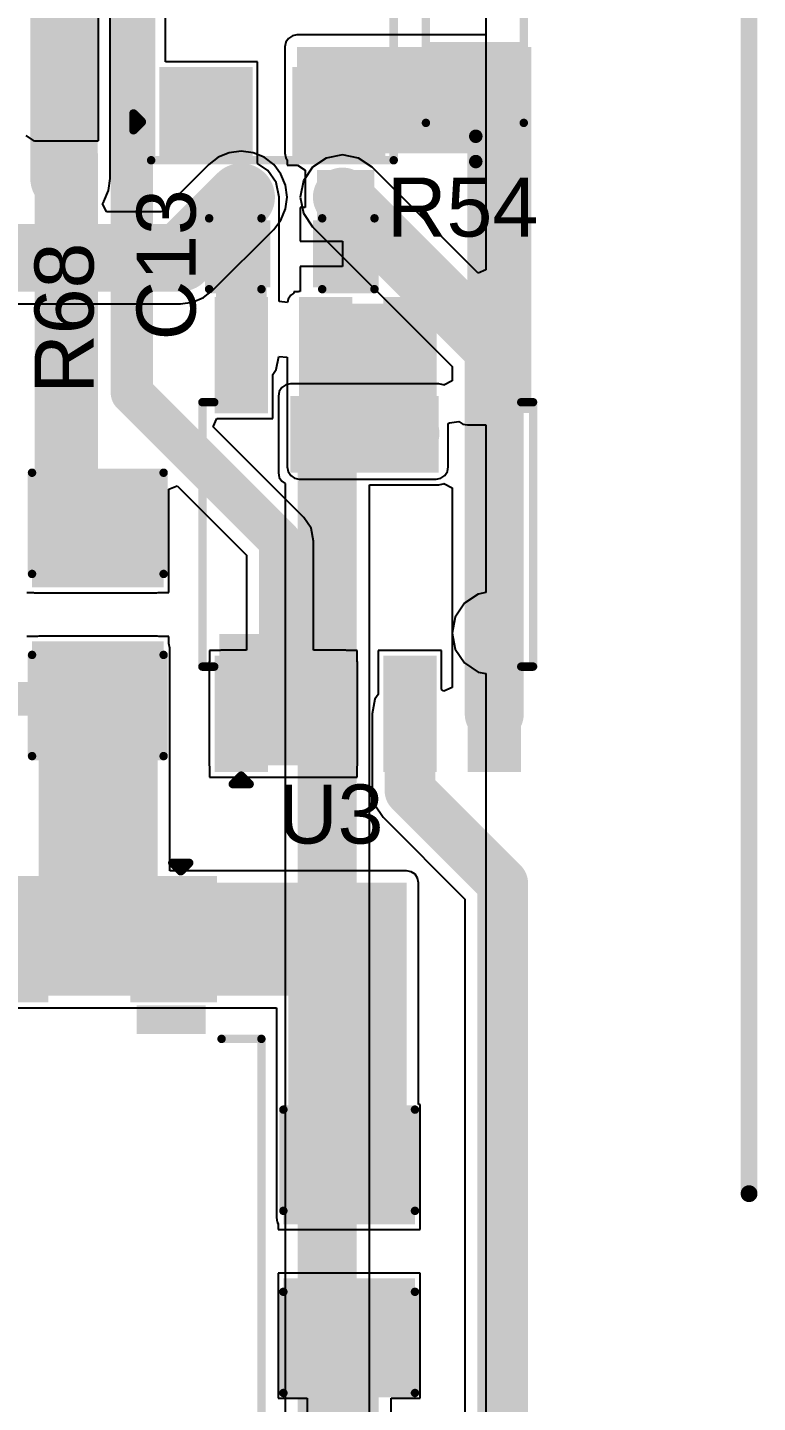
# Model space of a CAD drawing. Header units: millimetres. Extents: x -0.28 to 2.08, y -0.28 to 2.74.
# Drawn here: x 1.599 to 2.032, y 1.421 to 2.236 of the extents above; entities that cross this region are included whole.
import ezdxf

# ---------------------------------------------------------------- set-up
doc = ezdxf.new("R2010")
doc.units = ezdxf.units.MM
doc.header["$MEASUREMENT"] = 0
for name, color, linetype in [('BottomLayer', 5, 'Continuous'), ('Mechanical1', 6, 'Continuous'), ('TopLayer', 1, 'Continuous'), ('TopOverlay', 2, 'Continuous'), ('TopPaste', 8, 'Continuous'), ('TopSolder', 216, 'Continuous'), ('ViaHoleLayer', 16, 'Continuous')]:
    doc.layers.add(name, color=color, linetype=linetype)
doc.styles.add('Arial', font='', dxfattribs={"height": 0.2})
doc.styles.get('Arial').set_extended_font_data('Arial')

# ---------------------------------------------------------------- blocks, each defined once
blk = doc.blocks.new('SOIC_8_5')
at = {"layer": 'TopLayer'}
for points in [[(-0.07579, 0.08681), (-0.07579, 0.06319), (-0.13681, 0.06319), (-0.13681, 0.08681)], [(0.13681, 0.08681), (0.13681, 0.06319), (0.07579, 0.06319), (0.07579, 0.08681)], [(-0.07579, 0.03681), (-0.07579, 0.01319), (-0.13681, 0.01319), (-0.13681, 0.03681)], [(0.13681, 0.03681), (0.13681, 0.01319), (0.07579, 0.01319), (0.07579, 0.03681)], [(-0.07579, -0.01319), (-0.07579, -0.03681), (-0.13681, -0.03681), (-0.13681, -0.01319)], [(0.13681, -0.01319), (0.13681, -0.03681), (0.07579, -0.03681), (0.07579, -0.01319)], [(-0.07579, -0.06319), (-0.07579, -0.08681), (-0.13681, -0.08681), (-0.13681, -0.06319)], [(0.13681, -0.06319), (0.13681, -0.08681), (0.07579, -0.08681), (0.07579, -0.06319)]]:
    blk.add_hatch(color=1, dxfattribs=at).paths.add_polyline_path(points)
at = {"layer": 'TopOverlay'}
blk.add_hatch(color=2, dxfattribs=at).paths.add_polyline_path([(-0.072, 0.062), (-0.059, 0.062), (-0.059, 0.088), (-0.072, 0.088)])
at = {"layer": 'TopPaste'}
for points in [[(-0.07579, 0.08681), (-0.07579, 0.06319), (-0.13681, 0.06319), (-0.13681, 0.08681)], [(0.13681, 0.08681), (0.13681, 0.06319), (0.07579, 0.06319), (0.07579, 0.08681)], [(-0.07579, 0.03681), (-0.07579, 0.01319), (-0.13681, 0.01319), (-0.13681, 0.03681)], [(0.13681, 0.03681), (0.13681, 0.01319), (0.07579, 0.01319), (0.07579, 0.03681)], [(-0.07579, -0.01319), (-0.07579, -0.03681), (-0.13681, -0.03681), (-0.13681, -0.01319)], [(0.13681, -0.01319), (0.13681, -0.03681), (0.07579, -0.03681), (0.07579, -0.01319)], [(-0.07579, -0.06319), (-0.07579, -0.08681), (-0.13681, -0.08681), (-0.13681, -0.06319)], [(0.13681, -0.06319), (0.13681, -0.08681), (0.07579, -0.08681), (0.07579, -0.06319)]]:
    blk.add_hatch(color=8, dxfattribs=at).paths.add_polyline_path(points)
at = {"layer": 'TopSolder'}
for points in [[(-0.07179, 0.09081), (-0.07179, 0.05919), (-0.14081, 0.05919), (-0.14081, 0.09081)], [(0.14081, 0.09081), (0.14081, 0.05919), (0.07179, 0.05919), (0.07179, 0.09081)], [(-0.07179, 0.04081), (-0.07179, 0.00919), (-0.14081, 0.00919), (-0.14081, 0.04081)], [(0.14081, 0.04081), (0.14081, 0.00919), (0.07179, 0.00919), (0.07179, 0.04081)], [(-0.07179, -0.00919), (-0.07179, -0.04081), (-0.14081, -0.04081), (-0.14081, -0.00919)], [(0.14081, -0.00919), (0.14081, -0.04081), (0.07179, -0.04081), (0.07179, -0.00919)], [(-0.07179, -0.05919), (-0.07179, -0.09081), (-0.14081, -0.09081), (-0.14081, -0.05919)], [(0.14081, -0.05919), (0.14081, -0.09081), (0.07179, -0.09081), (0.07179, -0.05919)]]:
    blk.add_hatch(color=216, dxfattribs=at).paths.add_polyline_path(points)
at = {"layer": 'TopOverlay', "const_width": 0.005}
for points in [[(-0.07837, 0.098), (-0.07837, 0.091)], [(-0.07837, 0.098), (0.07837, 0.098)], [(0.07837, 0.098), (0.07837, 0.091)], [(-0.148, 0.08), (-0.143, 0.075)], [(-0.148, 0.08), (-0.148, 0.07)], [(-0.143, 0.075), (-0.148, 0.07)], [(-0.07837, -0.091), (-0.07837, -0.098)], [(0.07837, -0.091), (0.07837, -0.098)], [(-0.07837, -0.098), (0.07837, -0.098)]]:
    blk.add_lwpolyline(points, dxfattribs=at)
at = {"layer": 'TopOverlay', "const_width": 0.0025}
for points in [[(-0.07962, 0.098, 1), (-0.07712, 0.098, 1)], [(-0.07962, 0.098, 1), (-0.07712, 0.098, 1)], [(0.07712, 0.098, 1), (0.07962, 0.098, 1)], [(0.07712, 0.098, 1), (0.07962, 0.098, 1)], [(-0.07962, 0.091, 1), (-0.07712, 0.091, 1)], [(0.07712, 0.091, 1), (0.07962, 0.091, 1)], [(-0.14925, 0.08, 1), (-0.14675, 0.08, 1)], [(-0.14925, 0.08, 1), (-0.14675, 0.08, 1)], [(-0.14425, 0.075, 1), (-0.14175, 0.075, 1)], [(-0.14425, 0.075, 1), (-0.14175, 0.075, 1)], [(-0.14925, 0.07, 1), (-0.14675, 0.07, 1)], [(-0.14925, 0.07, 1), (-0.14675, 0.07, 1)], [(-0.07962, -0.091, 1), (-0.07712, -0.091, 1)], [(0.07712, -0.091, 1), (0.07962, -0.091, 1)], [(-0.07962, -0.098, 1), (-0.07712, -0.098, 1)], [(-0.07962, -0.098, 1), (-0.07712, -0.098, 1)], [(0.07712, -0.098, 1), (0.07962, -0.098, 1)], [(0.07712, -0.098, 1), (0.07962, -0.098, 1)]]:
    blk.add_lwpolyline(points, format="xyb", close=True, dxfattribs=at)
blk = doc.blocks.new('DSIC05LS_P__16')
at = {"layer": 'TopLayer'}
for points in [[(-0.14961, 0.22165), (-0.14961, 0.17835), (-0.21654, 0.17835), (-0.21654, 0.22165)], [(0.21654, 0.22165), (0.21654, 0.17835), (0.14961, 0.17835), (0.14961, 0.22165)], [(-0.14961, 0.12165), (-0.14961, 0.07835), (-0.21654, 0.07835), (-0.21654, 0.12165)], [(0.21654, 0.12165), (0.21654, 0.07835), (0.14961, 0.07835), (0.14961, 0.12165)], [(-0.14961, 0.02165), (-0.14961, -0.02165), (-0.21654, -0.02165), (-0.21654, 0.02165)], [(0.21654, 0.02165), (0.21654, -0.02165), (0.14961, -0.02165), (0.14961, 0.02165)], [(-0.14961, -0.07835), (-0.14961, -0.12165), (-0.21654, -0.12165), (-0.21654, -0.07835)], [(0.21654, -0.07835), (0.21654, -0.12165), (0.14961, -0.12165), (0.14961, -0.07835)], [(-0.14961, -0.17835), (-0.14961, -0.22165), (-0.21654, -0.22165), (-0.21654, -0.17835)], [(0.21654, -0.17835), (0.21654, -0.22165), (0.14961, -0.22165), (0.14961, -0.17835)]]:
    blk.add_hatch(color=1, dxfattribs=at).paths.add_polyline_path(points)
at = {"layer": 'TopOverlay'}
blk.add_hatch(color=2, dxfattribs=at).paths.add_polyline_path([(-0.144, 0.178), (-0.127, 0.178), (-0.127, 0.219), (-0.144, 0.219)])
at = {"layer": 'TopPaste'}
for points in [[(-0.14961, 0.22165), (-0.14961, 0.17835), (-0.21654, 0.17835), (-0.21654, 0.22165)], [(0.21654, 0.22165), (0.21654, 0.17835), (0.14961, 0.17835), (0.14961, 0.22165)], [(-0.14961, 0.12165), (-0.14961, 0.07835), (-0.21654, 0.07835), (-0.21654, 0.12165)], [(0.21654, 0.12165), (0.21654, 0.07835), (0.14961, 0.07835), (0.14961, 0.12165)], [(-0.14961, 0.02165), (-0.14961, -0.02165), (-0.21654, -0.02165), (-0.21654, 0.02165)], [(0.21654, 0.02165), (0.21654, -0.02165), (0.14961, -0.02165), (0.14961, 0.02165)], [(-0.14961, -0.07835), (-0.14961, -0.12165), (-0.21654, -0.12165), (-0.21654, -0.07835)], [(0.21654, -0.07835), (0.21654, -0.12165), (0.14961, -0.12165), (0.14961, -0.07835)], [(-0.14961, -0.17835), (-0.14961, -0.22165), (-0.21654, -0.22165), (-0.21654, -0.17835)], [(0.21654, -0.17835), (0.21654, -0.22165), (0.14961, -0.22165), (0.14961, -0.17835)]]:
    blk.add_hatch(color=8, dxfattribs=at).paths.add_polyline_path(points)
at = {"layer": 'TopSolder'}
for points in [[(-0.14561, 0.22565), (-0.14561, 0.17435), (-0.22054, 0.17435), (-0.22054, 0.22565)], [(0.22054, 0.22565), (0.22054, 0.17435), (0.14561, 0.17435), (0.14561, 0.22565)], [(-0.14561, 0.12565), (-0.14561, 0.07435), (-0.22054, 0.07435), (-0.22054, 0.12565)], [(0.22054, 0.12565), (0.22054, 0.07435), (0.14561, 0.07435), (0.14561, 0.12565)], [(-0.14561, 0.02565), (-0.14561, -0.02565), (-0.22054, -0.02565), (-0.22054, 0.02565)], [(0.22054, 0.02565), (0.22054, -0.02565), (0.14561, -0.02565), (0.14561, 0.02565)], [(-0.14561, -0.07435), (-0.14561, -0.12565), (-0.22054, -0.12565), (-0.22054, -0.07435)], [(0.22054, -0.07435), (0.22054, -0.12565), (0.14561, -0.12565), (0.14561, -0.07435)], [(-0.14561, -0.17435), (-0.14561, -0.22565), (-0.22054, -0.22565), (-0.22054, -0.17435)], [(0.22054, -0.17435), (0.22054, -0.22565), (0.14561, -0.22565), (0.14561, -0.17435)]]:
    blk.add_hatch(color=216, dxfattribs=at).paths.add_polyline_path(points)
at = {"layer": 'TopOverlay', "const_width": 0.005}
for points in [[(0.12008, 0.25197), (-0.12402, 0.25197)], [(-0.12402, 0.22835), (-0.12402, 0.25197)], [(0.12008, 0.22835), (0.12008, 0.25197)], [(-0.22838, 0.19916), (-0.22838, 0.20916)], [(-0.22338, 0.20416), (-0.22838, 0.20916)], [(-0.22838, 0.19916), (-0.22338, 0.20416)], [(-0.12402, -0.25197), (-0.12402, -0.22835)], [(0.12008, -0.25197), (0.12008, -0.22835)], [(0.12008, -0.25197), (-0.12402, -0.25197)]]:
    blk.add_lwpolyline(points, dxfattribs=at)
at = {"layer": 'TopOverlay', "const_width": 0.0025}
for points in [[(-0.12527, 0.25197, 1), (-0.12277, 0.25197, 1)], [(-0.12527, 0.25197, 1), (-0.12277, 0.25197, 1)], [(0.11883, 0.25197, 1), (0.12133, 0.25197, 1)], [(0.11883, 0.25197, 1), (0.12133, 0.25197, 1)], [(-0.12527, 0.22835, 1), (-0.12277, 0.22835, 1)], [(0.11883, 0.22835, 1), (0.12133, 0.22835, 1)], [(-0.22963, 0.20916, 1), (-0.22713, 0.20916, 1)], [(-0.22963, 0.20916, 1), (-0.22713, 0.20916, 1)], [(-0.22463, 0.20416, 1), (-0.22213, 0.20416, 1)], [(-0.22463, 0.20416, 1), (-0.22213, 0.20416, 1)], [(-0.22963, 0.19916, 1), (-0.22713, 0.19916, 1)], [(-0.22963, 0.19916, 1), (-0.22713, 0.19916, 1)], [(-0.12527, -0.22835, 1), (-0.12277, -0.22835, 1)], [(0.11883, -0.22835, 1), (0.12133, -0.22835, 1)], [(-0.12527, -0.25197, 1), (-0.12277, -0.25197, 1)], [(-0.12527, -0.25197, 1), (-0.12277, -0.25197, 1)], [(0.11883, -0.25197, 1), (0.12133, -0.25197, 1)], [(0.11883, -0.25197, 1), (0.12133, -0.25197, 1)]]:
    blk.add_lwpolyline(points, format="xyb", close=True, dxfattribs=at)
blk = doc.blocks.new('TC33X_2_104E__24')
at = {"layer": 'TopLayer'}
for points in [[(0.00787, 0.12992), (0.07087, 0.12992), (0.07087, 0.07087), (0.00787, 0.07087)], [(-0.02362, 0.02362), (0.02362, 0.02362), (0.02362, -0.02362), (-0.02362, -0.02362)], [(0.05512, 0.02362), (0.10236, 0.02362), (0.10236, -0.02362), (0.05512, -0.02362)]]:
    blk.add_hatch(color=1, dxfattribs=at).paths.add_polyline_path(points)
at = {"layer": 'TopPaste'}
for points in [[(0.00787, 0.12992), (0.07087, 0.12992), (0.07087, 0.07087), (0.00787, 0.07087)], [(-0.02362, 0.02362), (0.02362, 0.02362), (0.02362, -0.02362), (-0.02362, -0.02362)], [(0.05512, 0.02362), (0.10236, 0.02362), (0.10236, -0.02362), (0.05512, -0.02362)]]:
    blk.add_hatch(color=8, dxfattribs=at).paths.add_polyline_path(points)
at = {"layer": 'TopSolder'}
for points in [[(0.00387, 0.13392), (0.07487, 0.13392), (0.07487, 0.06687), (0.00387, 0.06687)], [(-0.02762, 0.02762), (0.02762, 0.02762), (0.02762, -0.02762), (-0.02762, -0.02762)], [(0.05112, 0.02762), (0.10636, 0.02762), (0.10636, -0.02762), (0.05112, -0.02762)]]:
    blk.add_hatch(color=216, dxfattribs=at).paths.add_polyline_path(points)
at = {"layer": 'TopOverlay', "const_width": 0.005}
for points in [[(-0.03252, 0.11231), (-0.02063, 0.1242)], [(-0.02063, 0.1242), (-0.00063, 0.1242)], [(0.07937, 0.1242), (0.09937, 0.1242)], [(0.09937, 0.1242), (0.11126, 0.11231)], [(-0.03252, -0.02776), (-0.03252, 0.11231)], [(0.11126, -0.02776), (0.11126, 0.11231)], [(-0.043, 0), (-0.038, -0.005)], [(-0.043, -0.01), (-0.043, 0)], [(-0.043, -0.01), (-0.038, -0.005)], [(-0.03252, -0.02776), (0.11126, -0.02776)]]:
    blk.add_lwpolyline(points, dxfattribs=at)
at = {"layer": 'TopOverlay', "const_width": 0.0025}
for points in [[(-0.02188, 0.1242, 1), (-0.01938, 0.1242, 1)], [(-0.02188, 0.1242, 1), (-0.01938, 0.1242, 1)], [(-0.00188, 0.1242, 1), (0.00062, 0.1242, 1)], [(0.07812, 0.1242, 1), (0.08062, 0.1242, 1)], [(0.09812, 0.1242, 1), (0.10062, 0.1242, 1)], [(0.09812, 0.1242, 1), (0.10062, 0.1242, 1)], [(-0.03377, 0.11231, 1), (-0.03127, 0.11231, 1)], [(-0.03377, 0.11231, 1), (-0.03127, 0.11231, 1)], [(0.11001, 0.11231, 1), (0.11251, 0.11231, 1)], [(0.11001, 0.11231, 1), (0.11251, 0.11231, 1)], [(-0.04425, 0, 1), (-0.04175, 0, 1)], [(-0.04425, 0, 1), (-0.04175, 0, 1)], [(-0.04425, -0.01, 1), (-0.04175, -0.01, 1)], [(-0.04425, -0.01, 1), (-0.04175, -0.01, 1)], [(-0.03925, -0.005, 1), (-0.03675, -0.005, 1)], [(-0.03925, -0.005, 1), (-0.03675, -0.005, 1)], [(-0.03377, -0.02776, 1), (-0.03127, -0.02776, 1)], [(-0.03377, -0.02776, 1), (-0.03127, -0.02776, 1)], [(0.11001, -0.02776, 1), (0.11251, -0.02776, 1)], [(0.11001, -0.02776, 1), (0.11251, -0.02776, 1)]]:
    blk.add_lwpolyline(points, format="xyb", close=True, dxfattribs=at)
blk = doc.blocks.new('RES_0805_37')
at = {"layer": 'TopLayer'}
for points in [[(-0.06, 0.025), (-0.02, 0.025), (-0.02, -0.025), (-0.06, -0.025)], [(0.02, 0.025), (0.06, 0.025), (0.06, -0.025), (0.02, -0.025)]]:
    blk.add_hatch(color=1, dxfattribs=at).paths.add_polyline_path(points)
at = {"layer": 'TopPaste'}
for points in [[(-0.06, 0.025), (-0.02, 0.025), (-0.02, -0.025), (-0.06, -0.025)], [(0.02, 0.025), (0.06, 0.025), (0.06, -0.025), (0.02, -0.025)]]:
    blk.add_hatch(color=8, dxfattribs=at).paths.add_polyline_path(points)
at = {"layer": 'TopSolder'}
for points in [[(-0.064, 0.029), (-0.016, 0.029), (-0.016, -0.029), (-0.064, -0.029)], [(0.016, 0.029), (0.064, 0.029), (0.064, -0.029), (0.016, -0.029)]]:
    blk.add_hatch(color=216, dxfattribs=at).paths.add_polyline_path(points)
at = {"layer": 'TopOverlay', "const_width": 0.005}
for points in [[(-0.064, 0.029), (-0.064, -0.029)], [(-0.064, 0.029), (0.064, 0.029)], [(0.064, 0.029), (0.064, -0.029)], [(-0.064, -0.029), (0.064, -0.029)]]:
    blk.add_lwpolyline(points, dxfattribs=at)
at = {"layer": 'TopOverlay', "const_width": 0.0025}
for points in [[(-0.06525, 0.029, 1), (-0.06275, 0.029, 1)], [(-0.06525, 0.029, 1), (-0.06275, 0.029, 1)], [(0.06275, 0.029, 1), (0.06525, 0.029, 1)], [(0.06275, 0.029, 1), (0.06525, 0.029, 1)], [(-0.06525, -0.029, 1), (-0.06275, -0.029, 1)], [(-0.06525, -0.029, 1), (-0.06275, -0.029, 1)], [(0.06275, -0.029, 1), (0.06525, -0.029, 1)], [(0.06275, -0.029, 1), (0.06525, -0.029, 1)]]:
    blk.add_lwpolyline(points, format="xyb", close=True, dxfattribs=at)
blk = doc.blocks.new('C___1206_93')
at = {"layer": 'TopLayer'}
for points in [[(-0.08, 0.035), (-0.02, 0.035), (-0.02, -0.035), (-0.08, -0.035)], [(0.02, 0.035), (0.08, 0.035), (0.08, -0.035), (0.02, -0.035)]]:
    blk.add_hatch(color=1, dxfattribs=at).paths.add_polyline_path(points)
at = {"layer": 'TopPaste'}
for points in [[(-0.08, 0.035), (-0.02, 0.035), (-0.02, -0.035), (-0.08, -0.035)], [(0.02, 0.035), (0.08, 0.035), (0.08, -0.035), (0.02, -0.035)]]:
    blk.add_hatch(color=8, dxfattribs=at).paths.add_polyline_path(points)
at = {"layer": 'TopSolder'}
for points in [[(-0.084, 0.039), (-0.016, 0.039), (-0.016, -0.039), (-0.084, -0.039)], [(0.016, 0.039), (0.084, 0.039), (0.084, -0.039), (0.016, -0.039)]]:
    blk.add_hatch(color=216, dxfattribs=at).paths.add_polyline_path(points)
at = {"layer": 'TopOverlay', "const_width": 0.005}
for points in [[(-0.084, -0.039), (-0.084, 0.039)], [(-0.024, 0.039), (-0.084, 0.039)], [(0.084, 0.039), (0.024, 0.039)], [(0.084, -0.039), (0.084, 0.039)], [(-0.024, -0.039), (-0.084, -0.039)], [(0.084, -0.039), (0.024, -0.039)]]:
    blk.add_lwpolyline(points, dxfattribs=at)
at = {"layer": 'TopOverlay', "const_width": 0.0025}
for points in [[(-0.08525, 0.039, 1), (-0.08275, 0.039, 1)], [(-0.08525, 0.039, 1), (-0.08275, 0.039, 1)], [(-0.02525, 0.039, 1), (-0.02275, 0.039, 1)], [(0.02275, 0.039, 1), (0.02525, 0.039, 1)], [(0.08275, 0.039, 1), (0.08525, 0.039, 1)], [(0.08275, 0.039, 1), (0.08525, 0.039, 1)], [(-0.08525, -0.039, 1), (-0.08275, -0.039, 1)], [(-0.08525, -0.039, 1), (-0.08275, -0.039, 1)], [(-0.02525, -0.039, 1), (-0.02275, -0.039, 1)], [(0.02275, -0.039, 1), (0.02525, -0.039, 1)], [(0.08275, -0.039, 1), (0.08525, -0.039, 1)], [(0.08275, -0.039, 1), (0.08525, -0.039, 1)]]:
    blk.add_lwpolyline(points, format="xyb", close=True, dxfattribs=at)
blk = doc.blocks.new('C___1206_98')
at = {"layer": 'TopLayer'}
for points in [[(-0.08, 0.035), (-0.02, 0.035), (-0.02, -0.035), (-0.08, -0.035)], [(0.02, 0.035), (0.08, 0.035), (0.08, -0.035), (0.02, -0.035)]]:
    blk.add_hatch(color=1, dxfattribs=at).paths.add_polyline_path(points)
at = {"layer": 'TopPaste'}
for points in [[(-0.08, 0.035), (-0.02, 0.035), (-0.02, -0.035), (-0.08, -0.035)], [(0.02, 0.035), (0.08, 0.035), (0.08, -0.035), (0.02, -0.035)]]:
    blk.add_hatch(color=8, dxfattribs=at).paths.add_polyline_path(points)
at = {"layer": 'TopSolder'}
for points in [[(-0.084, 0.039), (-0.016, 0.039), (-0.016, -0.039), (-0.084, -0.039)], [(0.016, 0.039), (0.084, 0.039), (0.084, -0.039), (0.016, -0.039)]]:
    blk.add_hatch(color=216, dxfattribs=at).paths.add_polyline_path(points)
at = {"layer": 'TopOverlay', "const_width": 0.005}
for points in [[(-0.084, -0.039), (-0.084, 0.039)], [(-0.024, 0.039), (-0.084, 0.039)], [(0.084, 0.039), (0.024, 0.039)], [(0.084, -0.039), (0.084, 0.039)], [(-0.024, -0.039), (-0.084, -0.039)], [(0.084, -0.039), (0.024, -0.039)]]:
    blk.add_lwpolyline(points, dxfattribs=at)
at = {"layer": 'TopOverlay', "const_width": 0.0025}
for points in [[(-0.08525, 0.039, 1), (-0.08275, 0.039, 1)], [(-0.08525, 0.039, 1), (-0.08275, 0.039, 1)], [(-0.02525, 0.039, 1), (-0.02275, 0.039, 1)], [(0.02275, 0.039, 1), (0.02525, 0.039, 1)], [(0.08275, 0.039, 1), (0.08525, 0.039, 1)], [(0.08275, 0.039, 1), (0.08525, 0.039, 1)], [(-0.08525, -0.039, 1), (-0.08275, -0.039, 1)], [(-0.08525, -0.039, 1), (-0.08275, -0.039, 1)], [(-0.02525, -0.039, 1), (-0.02275, -0.039, 1)], [(0.02275, -0.039, 1), (0.02525, -0.039, 1)], [(0.08275, -0.039, 1), (0.08525, -0.039, 1)], [(0.08275, -0.039, 1), (0.08525, -0.039, 1)]]:
    blk.add_lwpolyline(points, format="xyb", close=True, dxfattribs=at)
blk = doc.blocks.new('CAP_0603_99')
at = {"layer": 'TopLayer'}
for points in [[(-0.015, 0.0175), (-0.015, -0.0175), (-0.045, -0.0175), (-0.045, 0.0175)], [(0.045, 0.0175), (0.045, -0.0175), (0.015, -0.0175), (0.015, 0.0175)]]:
    blk.add_hatch(color=1, dxfattribs=at).paths.add_polyline_path(points)
at = {"layer": 'TopPaste'}
for points in [[(-0.015, 0.0175), (-0.015, -0.0175), (-0.045, -0.0175), (-0.045, 0.0175)], [(0.045, 0.0175), (0.045, -0.0175), (0.015, -0.0175), (0.015, 0.0175)]]:
    blk.add_hatch(color=8, dxfattribs=at).paths.add_polyline_path(points)
at = {"layer": 'TopSolder'}
for points in [[(-0.01264, 0.01986), (-0.01264, -0.01986), (-0.04736, -0.01986), (-0.04736, 0.01986)], [(0.04736, 0.01986), (0.04736, -0.01986), (0.01264, -0.01986), (0.01264, 0.01986)]]:
    blk.add_hatch(color=216, dxfattribs=at).paths.add_polyline_path(points)
at = {"layer": 'TopOverlay', "const_width": 0.005}
for points in [[(-0.049, -0.021), (-0.049, 0.021)], [(-0.049, 0.021), (-0.018, 0.021)], [(0.018, 0.021), (0.049, 0.021)], [(0.049, -0.021), (0.049, 0.021)], [(-0.049, -0.021), (-0.018, -0.021)], [(0.018, -0.021), (0.049, -0.021)]]:
    blk.add_lwpolyline(points, dxfattribs=at)
at = {"layer": 'TopOverlay', "const_width": 0.0025}
for points in [[(-0.05025, 0.021, 1), (-0.04775, 0.021, 1)], [(-0.05025, 0.021, 1), (-0.04775, 0.021, 1)], [(-0.01925, 0.021, 1), (-0.01675, 0.021, 1)], [(0.01675, 0.021, 1), (0.01925, 0.021, 1)], [(0.04775, 0.021, 1), (0.05025, 0.021, 1)], [(0.04775, 0.021, 1), (0.05025, 0.021, 1)], [(-0.05025, -0.021, 1), (-0.04775, -0.021, 1)], [(-0.05025, -0.021, 1), (-0.04775, -0.021, 1)], [(-0.01925, -0.021, 1), (-0.01675, -0.021, 1)], [(0.01675, -0.021, 1), (0.01925, -0.021, 1)], [(0.04775, -0.021, 1), (0.05025, -0.021, 1)], [(0.04775, -0.021, 1), (0.05025, -0.021, 1)]]:
    blk.add_lwpolyline(points, format="xyb", close=True, dxfattribs=at)

msp = doc.modelspace()

# ---------------------------------------------------------------- hatches: boundary and pattern name
at = {"layer": 'BottomLayer'}
h = msp.add_hatch(color=5, dxfattribs=at)
edge = h.paths.add_edge_path()
edge.add_arc((1.62094, 2.14595), 0.01181, 0, 360)
h = msp.add_hatch(color=5, dxfattribs=at)
edge = h.paths.add_edge_path()
edge.add_arc((1.72595, 2.13595), 0.01181, 0, 360)
h = msp.add_hatch(color=5, dxfattribs=at)
edge = h.paths.add_edge_path()
edge.add_arc((1.78595, 2.13595), 0.01181, 0, 360)
msp.add_hatch(color=5, dxfattribs=at).paths.add_polyline_path([(1.75513, 1.97253), (1.843, 1.97253), (1.843, 2.01801), (1.75513, 2.01801)])
h = msp.add_hatch(color=5, dxfattribs=at)
edge = h.paths.add_edge_path()
edge.add_arc((1.77695, 1.99495), 0.01181, 0, 360)
h = msp.add_hatch(color=5, dxfattribs=at)
edge = h.paths.add_edge_path()
edge.add_arc((1.82595, 1.99495), 0.01181, 0, 360)
h = msp.add_hatch(color=5, dxfattribs=at)
edge = h.paths.add_edge_path()
edge.add_arc((1.87595, 1.87744), 0.01181, 0, 360)
at = {"layer": 'TopLayer'}
for points in [[(1.759, 2.16193), (1.898, 2.16193), (1.898, 2.225), (1.759, 2.225)], [(1.86, 2.008), (1.898, 2.008), (1.898, 2.22095), (1.86, 2.22095)], [(1.60345, 1.90853), (1.64098, 1.90853), (1.64098, 2.16193), (1.60345, 2.16193)], [(1.77095, 2.08486), (1.80495, 2.08486), (1.80495, 2.152), (1.77095, 2.152)], [(1.76036, 1.97595), (1.84155, 1.97595), (1.84155, 2.07276), (1.76036, 2.07276)], [(1.60595, 1.90853), (1.67595, 1.90853), (1.67595, 1.96853), (1.60595, 1.96853)], [(1.60595, 1.66248), (1.67642, 1.66248), (1.67642, 1.86853), (1.60595, 1.86853)], [(1.71413, 1.79913), (1.78776, 1.79913), (1.78776, 1.86016), (1.71413, 1.86016)], [(0.09929, 1.66248), (1.82395, 1.66248), (1.82395, 1.72941), (0.09929, 1.72941)], [(1.75395, 1.53095), (1.82395, 1.53095), (1.82395, 1.72941), (1.75395, 1.72941)]]:
    msp.add_hatch(color=1, dxfattribs=at).paths.add_polyline_path(points)
h = msp.add_hatch(color=1, dxfattribs=at)
edge = h.paths.add_edge_path()
edge.add_arc((1.62094, 2.14595), 0.01181, 0, 360)
h = msp.add_hatch(color=1, dxfattribs=at)
edge = h.paths.add_edge_path()
edge.add_arc((1.72595, 2.13595), 0.01181, 0, 360)
h = msp.add_hatch(color=1, dxfattribs=at)
edge = h.paths.add_edge_path()
edge.add_arc((1.78595, 2.13595), 0.01181, 0, 360)
h = msp.add_hatch(color=1, dxfattribs=at)
edge = h.paths.add_edge_path()
edge.add_arc((1.77695, 1.99495), 0.01181, 0, 360)
h = msp.add_hatch(color=1, dxfattribs=at)
edge = h.paths.add_edge_path()
edge.add_arc((1.82595, 1.99495), 0.01181, 0, 360)
h = msp.add_hatch(color=1, dxfattribs=at)
edge = h.paths.add_edge_path()
edge.add_arc((1.87595, 1.87744), 0.01181, 0, 360)
at = {"layer": 'ViaHoleLayer'}
h = msp.add_hatch(color=16, dxfattribs=at)
edge = h.paths.add_edge_path()
edge.add_arc((1.62094, 2.14595), 0.00591, 0, 360)
h = msp.add_hatch(color=16, dxfattribs=at)
edge = h.paths.add_edge_path()
edge.add_arc((1.72595, 2.13595), 0.00591, 0, 360)
h = msp.add_hatch(color=16, dxfattribs=at)
edge = h.paths.add_edge_path()
edge.add_arc((1.78595, 2.13595), 0.00591, 0, 360)
h = msp.add_hatch(color=16, dxfattribs=at)
edge = h.paths.add_edge_path()
edge.add_arc((1.77695, 1.99495), 0.00591, 0, 360)
h = msp.add_hatch(color=16, dxfattribs=at)
edge = h.paths.add_edge_path()
edge.add_arc((1.82595, 1.99495), 0.00591, 0, 360)
h = msp.add_hatch(color=16, dxfattribs=at)
edge = h.paths.add_edge_path()
edge.add_arc((1.87595, 1.87744), 0.00591, 0, 360)

# ---------------------------------------------------------------- linework, layer by layer
at = {"layer": 'BottomLayer'}
for p, q in [((1.871, 2.29316), (1.871, 2.09275)), ((1.64818, 2.14695), (1.64818, 2.26805)), ((1.7189, 2.16225), (1.71233, 2.15953)), ((1.72595, 2.16318), (1.7189, 2.16225)), ((1.73299, 2.16225), (1.72595, 2.16318)), ((1.73956, 2.15953), (1.73299, 2.16225)), ((1.78595, 2.16093), (1.77639, 2.15902)), ((1.7955, 2.15902), (1.78595, 2.16093)), ((1.70669, 2.1552), (1.67866, 2.12718)), ((1.71233, 2.15953), (1.70669, 2.1552)), ((1.7452, 2.1552), (1.73956, 2.15953)), ((1.74953, 2.14956), (1.7452, 2.1552)), ((1.76828, 2.15361), (1.76287, 2.1455)), ((1.77639, 2.15902), (1.76828, 2.15361)), ((1.80361, 2.15361), (1.7955, 2.15902)), ((1.86638, 2.09084), (1.80361, 2.15361)), ((1.64725, 2.1399), (1.64818, 2.14695)), ((1.75225, 2.14299), (1.74953, 2.14956)), ((1.76287, 2.1455), (1.76097, 2.13595)), ((1.64453, 2.13333), (1.64725, 2.1399)), ((1.75318, 2.13595), (1.75225, 2.14299)), ((1.75225, 2.1289), (1.75318, 2.13595)), ((1.76097, 2.13595), (1.76287, 2.12639)), ((1.64365, 2.13218), (1.64453, 2.13333)), ((1.64611, 2.12718), (1.64365, 2.13218)), ((1.74953, 2.12233), (1.75225, 2.1289)), ((1.67866, 2.12718), (1.64611, 2.12718)), ((1.7452, 2.11669), (1.74953, 2.12233)), ((1.76287, 2.12639), (1.76828, 2.11828)), ((1.7092, 2.08069), (1.7452, 2.11669)), ((1.76828, 2.11828), (1.85097, 2.0356)), ((1.871, 2.09275), (1.86638, 2.09084)), ((1.70356, 2.07636), (1.7092, 2.08069)), ((1.53506, 2.07271), (1.68994, 2.07271)), ((1.68994, 2.07271), (1.69699, 2.07364)), ((1.69699, 2.07364), (1.70356, 2.07636)), ((1.85097, 2.0356), (1.85097, 2.027)), ((1.75009, 2.02305), (1.74854, 2.02074)), ((1.7524, 2.0246), (1.75009, 2.02305)), ((1.75513, 2.02514), (1.7524, 2.0246)), ((1.843, 2.02514), (1.75513, 2.02514)), ((1.84573, 2.0246), (1.843, 2.02514)), ((1.84597, 2.02444), (1.84573, 2.0246)), ((1.85097, 2.027), (1.84597, 2.02444)), ((1.74854, 2.02074), (1.748, 2.01801)), ((1.748, 2.01801), (1.748, 1.97253)), ((1.748, 1.97253), (1.74854, 1.9698)), ((1.74854, 1.9698), (1.75009, 1.96748)), ((1.75009, 1.96748), (1.75197, 1.96623)), ((1.75197, 1.96623), (1.75197, 0.49605)), ((1.80193, 0.5064), (1.80193, 1.96539)), ((1.80193, 1.96539), (1.843, 1.96539)), ((1.843, 1.96539), (1.84573, 1.96593)), ((1.84573, 1.96593), (1.84597, 1.96609)), ((1.84597, 1.96609), (1.85097, 1.96354)), ((1.85097, 1.96354), (1.85097, 1.87744)), ((1.85097, 1.87744), (1.85287, 1.86788)), ((1.85287, 1.86788), (1.85828, 1.85978)), ((1.85828, 1.85978), (1.86639, 1.85436)), ((1.86639, 1.85436), (1.871, 1.85345)), ((1.871, 1.85345), (1.871, 0.06026))]:
    msp.add_line(p, q, dxfattribs=at)
for points, const_width in [([(1.62094, 2.14695), (1.62094, 2.27933)], 0.04), ([(1.68994, 2.09994), (1.72595, 2.13595)], 0.04), ([(1.78595, 2.13595), (1.87595, 2.04595)], 0.035), ([(1.53506, 2.09994), (1.68994, 2.09994)], 0.04), ([(1.87595, 1.87744), (1.87595, 2.04595)], 0.035), ([(1.77595, 1.99595), (1.80095, 1.99595)], 0.035), ([(1.77695, 0.49605), (1.77695, 1.99495)], 0.035), ([(1.77695, 1.99495), (1.78472, 1.99495)], 0.035), ([(1.80095, 1.99595), (1.82595, 1.99595)], 0.035)]:
    msp.add_lwpolyline(points, dxfattribs=dict(at, const_width=const_width))
for points, const_width in [([(1.61094, 2.14695, 1), (1.63094, 2.14695, 1)], 0.02), ([(1.71595, 2.13595, 1), (1.73595, 2.13595, 1)], 0.02), ([(1.7772, 2.13595, 1), (1.7947, 2.13595, 1)], 0.0175), ([(1.67994, 2.09994, 1), (1.69994, 2.09994, 1)], 0.02), ([(1.67994, 2.09994, 1), (1.69994, 2.09994, 1)], 0.02), ([(1.8672, 2.04595, 1), (1.8847, 2.04595, 1)], 0.0175), ([(1.8672, 2.04595, 1), (1.8847, 2.04595, 1)], 0.0175), ([(1.7672, 1.99595, 1), (1.7847, 1.99595, 1)], 0.0175), ([(1.7682, 1.99495, 1), (1.7857, 1.99495, 1)], 0.0175), ([(1.7682, 1.99495, 1), (1.7857, 1.99495, 1)], 0.0175), ([(1.77597, 1.99495, 1), (1.79347, 1.99495, 1)], 0.0175), ([(1.7922, 1.99595, 1), (1.8097, 1.99595, 1)], 0.0175), ([(1.7922, 1.99595, 1), (1.8097, 1.99595, 1)], 0.0175), ([(1.8172, 1.99595, 1), (1.8347, 1.99595, 1)], 0.0175), ([(1.8672, 1.87744, 1), (1.8847, 1.87744, 1)], 0.0175)]:
    msp.add_lwpolyline(points, format="xyb", close=True, dxfattribs=dict(at, const_width=const_width))
at = {"layer": 'Mechanical1', "const_width": 0.01}
msp.add_lwpolyline([(2.027, 1.54512), (2.027, 2.62094)], dxfattribs=at)
at = {"layer": 'Mechanical1', "const_width": 0.005}
msp.add_lwpolyline([(2.0245, 1.54512, 1), (2.0295, 1.54512, 1)], format="xyb", close=True, dxfattribs=at)
at = {"layer": 'TopLayer'}
for p, q in [((1.64122, 2.25522), (1.64122, 2.16926)), ((1.871, 2.25395), (1.871, 2.23214)), ((1.68098, 2.21617), (1.68098, 2.24699)), ((1.75241, 2.22773), (1.75186, 2.225)), ((1.75395, 2.23005), (1.75241, 2.22773)), ((1.75627, 2.23159), (1.75395, 2.23005)), ((1.759, 2.23214), (1.75627, 2.23159)), ((1.871, 2.23214), (1.759, 2.23214)), ((1.75186, 2.225), (1.75186, 2.16193)), ((1.7357, 2.21617), (1.68098, 2.21617)), ((1.7357, 2.15589), (1.7357, 2.21617)), ((1.60345, 2.16907), (1.59845, 2.17256)), ((1.64098, 2.16907), (1.60345, 2.16907)), ((1.64122, 2.16926), (1.64098, 2.16907)), ((1.75186, 2.16193), (1.75241, 2.1592)), ((1.74181, 2.15181), (1.7357, 2.15589)), ((1.75241, 2.1592), (1.7532, 2.15801)), ((1.7532, 2.15801), (1.7532, 2.15493)), ((1.7532, 2.15493), (1.75831, 2.15493)), ((1.75831, 2.15493), (1.759, 2.15479)), ((1.759, 2.15479), (1.75927, 2.15479)), ((1.75927, 2.15479), (1.76381, 2.152)), ((1.74667, 2.14453), (1.74181, 2.15181)), ((1.74838, 2.13595), (1.74667, 2.14453)), ((1.76381, 2.152), (1.76381, 2.12986)), ((1.74838, 2.10236), (1.74838, 2.13595)), ((1.76381, 2.12986), (1.76095, 2.12986)), ((1.76095, 2.12986), (1.76095, 2.10986)), ((1.76095, 2.10986), (1.78595, 2.10986)), ((1.78595, 2.10986), (1.78595, 2.09486)), ((1.74838, 2.07402), (1.74838, 2.10236)), ((1.78595, 2.09486), (1.76095, 2.09486)), ((1.76095, 2.09486), (1.76095, 2.07989)), ((1.75713, 2.07902), (1.75531, 2.0778)), ((1.75967, 2.07976), (1.75713, 2.07976)), ((1.75713, 2.07976), (1.75713, 2.07902)), ((1.76036, 2.07989), (1.75967, 2.07976)), ((1.76095, 2.07989), (1.76036, 2.07989)), ((1.75338, 2.07353), (1.74838, 2.07402)), ((1.75377, 2.07549), (1.75338, 2.07353)), ((1.75531, 2.0778), (1.75377, 2.07549)), ((1.74667, 2.03366), (1.74822, 2.04147)), ((1.74822, 2.04147), (1.75322, 2.04098)), ((1.75322, 2.04098), (1.75322, 1.97595)), ((1.74476, 2.0308), (1.74667, 2.03366)), ((1.74476, 2.00473), (1.74476, 2.0308)), ((1.70937, 1.99973), (1.71144, 2.00473)), ((1.76306, 1.94604), (1.70937, 1.99973)), ((1.71144, 2.00473), (1.74476, 2.00473)), ((1.84869, 2.00165), (1.8495, 2.00221)), ((1.84869, 1.97595), (1.84869, 2.00165)), ((1.8495, 2.00221), (1.85495, 2.00295)), ((1.85495, 2.00295), (1.85727, 2.00141)), ((1.85727, 2.00141), (1.86, 2.00086)), ((1.86, 2.00086), (1.871, 2.00086)), ((1.871, 2.00086), (1.871, 1.90144)), ((1.75322, 1.97595), (1.75377, 1.97321)), ((1.75377, 1.97321), (1.75531, 1.9709)), ((1.8466, 1.9709), (1.84815, 1.97321)), ((1.84815, 1.97321), (1.84869, 1.97595)), ((1.68308, 1.96271), (1.68808, 1.96478)), ((1.68808, 1.96478), (1.72912, 1.92375)), ((1.75531, 1.9709), (1.75763, 1.96935)), ((1.75763, 1.96935), (1.76036, 1.96881)), ((1.76036, 1.96881), (1.84155, 1.96881)), ((1.84155, 1.96881), (1.84428, 1.96935)), ((1.84428, 1.96935), (1.8466, 1.9709)), ((1.68308, 1.90853), (1.68308, 1.96271)), ((1.76737, 1.93959), (1.76306, 1.94604)), ((1.76888, 1.93198), (1.76737, 1.93959)), ((1.76888, 1.8673), (1.76888, 1.93198)), ((1.72912, 1.92375), (1.72912, 1.8673)), ((1.68295, 1.90784), (1.68308, 1.90853)), ((1.68295, 1.90153), (1.68295, 1.90784)), ((1.59895, 1.90153), (1.60276, 1.90153)), ((1.60276, 1.90153), (1.60345, 1.90139)), ((1.60345, 1.90139), (1.67595, 1.90139)), ((1.67595, 1.90139), (1.67663, 1.90153)), ((1.67663, 1.90153), (1.68295, 1.90153)), ((1.86639, 1.90052), (1.85828, 1.89511)), ((1.871, 1.90144), (1.86639, 1.90052)), ((1.85828, 1.89511), (1.85287, 1.887)), ((1.85287, 1.887), (1.85097, 1.87744)), ((1.60526, 1.87553), (1.59895, 1.87553)), ((1.60595, 1.87567), (1.60526, 1.87553)), ((1.67642, 1.87567), (1.60595, 1.87567)), ((1.67711, 1.87553), (1.67642, 1.87567)), ((1.68295, 1.87553), (1.67711, 1.87553)), ((1.68295, 1.87136), (1.68295, 1.87553)), ((1.85097, 1.87744), (1.85097, 1.84518)), ((1.68301, 1.87126), (1.68295, 1.87136)), ((1.68355, 1.86853), (1.68301, 1.87126)), ((1.68355, 1.73655), (1.68355, 1.86853)), ((1.71345, 1.86716), (1.70713, 1.86716)), ((1.70713, 1.86716), (1.70713, 1.86085)), ((1.71413, 1.8673), (1.71345, 1.86716)), ((1.72912, 1.8673), (1.71413, 1.8673)), ((1.78776, 1.8673), (1.76888, 1.8673)), ((1.78845, 1.86716), (1.78776, 1.8673)), ((1.79476, 1.86716), (1.78845, 1.86716)), ((1.79476, 1.86085), (1.79476, 1.86716)), ((1.84476, 1.86716), (1.80713, 1.86716)), ((1.80713, 1.86716), (1.80713, 1.84109)), ((1.84476, 1.84404), (1.84476, 1.86716)), ((1.70713, 1.86085), (1.707, 1.86016)), ((1.707, 1.86016), (1.707, 1.79913)), ((1.79489, 1.86016), (1.79476, 1.86085)), ((1.79489, 1.79913), (1.79489, 1.86016)), ((1.84597, 1.84296), (1.84476, 1.84404)), ((1.85097, 1.84518), (1.84597, 1.84296)), ((1.80522, 1.83823), (1.80351, 1.82965)), ((1.80713, 1.84109), (1.80522, 1.83823)), ((1.80351, 1.82965), (1.80351, 1.78413)), ((1.707, 1.79913), (1.70713, 1.79845)), ((1.70713, 1.79845), (1.70713, 1.79213)), ((1.79476, 1.79845), (1.79489, 1.79913)), ((1.79476, 1.79213), (1.79476, 1.79845)), ((1.70713, 1.79213), (1.71345, 1.79213)), ((1.71345, 1.79213), (1.71413, 1.792)), ((1.71413, 1.792), (1.78776, 1.792)), ((1.78776, 1.792), (1.78845, 1.79213)), ((1.78845, 1.79213), (1.79476, 1.79213)), ((1.80351, 1.78413), (1.80522, 1.77555)), ((1.80522, 1.77555), (1.81008, 1.76827)), ((1.81008, 1.76827), (1.85857, 1.71979)), ((1.82395, 1.73655), (1.68355, 1.73655)), ((1.82668, 1.736), (1.82395, 1.73655)), ((1.82899, 1.73446), (1.82668, 1.736)), ((1.83054, 1.73214), (1.82899, 1.73446)), ((1.83108, 1.72941), (1.83054, 1.73214)), ((1.83108, 1.59795), (1.83108, 1.72941)), ((1.85857, 1.71979), (1.85857, 0.98329)), ((0.09929, 1.65534), (1.74681, 1.65534)), ((1.74681, 1.65534), (1.74681, 1.53095)), ((1.83195, 1.59795), (1.83108, 1.59795)), ((1.83195, 1.52395), (1.83195, 1.59795)), ((1.74681, 1.53095), (1.74735, 1.52821)), ((1.74735, 1.52821), (1.74795, 1.52733)), ((1.74795, 1.52733), (1.74795, 1.52395)), ((1.74795, 1.52395), (1.75326, 1.52395)), ((1.75326, 1.52395), (1.75395, 1.52381)), ((1.75395, 1.52381), (1.82395, 1.52381)), ((1.82395, 1.52381), (1.82463, 1.52395)), ((1.82463, 1.52395), (1.83195, 1.52395)), ((1.83195, 1.49795), (1.74795, 1.49795)), ((1.74795, 1.49795), (1.74795, 1.42395)), ((1.83195, 1.42395), (1.83195, 1.49795)), ((1.74795, 1.42395), (1.76497, 1.42395)), ((1.76497, 1.42395), (1.76497, 1.08679)), ((1.81493, 1.07644), (1.81493, 1.42395)), ((1.81493, 1.42395), (1.83195, 1.42395))]:
    msp.add_line(p, q, dxfattribs=at)
for points, const_width in [([(1.6611, 2.01988), (1.6611, 2.25522)], 0.025), ([(1.72595, 2.10236), (1.72595, 2.13595)], 0.03), ([(1.78595, 2.10236), (1.78595, 2.13595)], 0.02), ([(1.72595, 2.04224), (1.72595, 2.10236)], 0.03), ([(1.6611, 2.01988), (1.749, 1.93198)], 0.025), ([(1.749, 1.83853), (1.749, 1.93198)], 0.025), ([(1.87595, 1.82965), (1.87595, 1.87744)], 0.035), ([(1.54257, 1.83853), (1.64095, 1.83853)], 0.02), ([(1.82595, 1.78413), (1.82595, 1.82965)], 0.03), ([(1.82595, 1.78413), (1.881, 1.72908)], 0.03), ([(1.881, 0.974), (1.881, 1.72908)], 0.03), ([(1.78995, 1.07644), (1.78995, 1.46095)], 0.035)]:
    msp.add_lwpolyline(points, dxfattribs=dict(at, const_width=const_width))
for points, const_width in [([(1.71845, 2.13595, 1), (1.73345, 2.13595, 1)], 0.015), ([(1.78095, 2.13595, 1), (1.79095, 2.13595, 1)], 0.01), ([(1.71845, 2.10236, 1), (1.73345, 2.10236, 1)], 0.015), ([(1.71845, 2.10236, 1), (1.73345, 2.10236, 1)], 0.015), ([(1.78095, 2.10236, 1), (1.79095, 2.10236, 1)], 0.01), ([(1.71845, 2.04224, 1), (1.73345, 2.04224, 1)], 0.015), ([(1.65485, 2.01988, 1), (1.66735, 2.01988, 1)], 0.0125), ([(1.65485, 2.01988, 1), (1.66735, 2.01988, 1)], 0.0125), ([(1.74275, 1.93198, 1), (1.75525, 1.93198, 1)], 0.0125), ([(1.74275, 1.93198, 1), (1.75525, 1.93198, 1)], 0.0125), ([(1.8672, 1.87744, 1), (1.8847, 1.87744, 1)], 0.0175), ([(1.74275, 1.83853, 1), (1.75525, 1.83853, 1)], 0.0125), ([(1.63595, 1.83853, 1), (1.64595, 1.83853, 1)], 0.01), ([(1.81845, 1.82965, 1), (1.83345, 1.82965, 1)], 0.015), ([(1.8672, 1.82965, 1), (1.8847, 1.82965, 1)], 0.0175), ([(1.81845, 1.78413, 1), (1.83345, 1.78413, 1)], 0.015), ([(1.81845, 1.78413, 1), (1.83345, 1.78413, 1)], 0.015), ([(1.8735, 1.72908, 1), (1.8885, 1.72908, 1)], 0.015), ([(1.8735, 1.72908, 1), (1.8885, 1.72908, 1)], 0.015), ([(1.7812, 1.46095, 1), (1.7987, 1.46095, 1)], 0.0175)]:
    msp.add_lwpolyline(points, format="xyb", close=True, dxfattribs=dict(at, const_width=const_width))
at = {"layer": 'TopOverlay', "const_width": 0.008}
msp.add_lwpolyline([(1.865, 2.157), (1.865, 2.172)], dxfattribs=at)
at = {"layer": 'TopOverlay', "const_width": 0.004}
for points in [[(1.863, 2.172, 1), (1.867, 2.172, 1)], [(1.863, 2.157, 1), (1.867, 2.157, 1)]]:
    msp.add_lwpolyline(points, format="xyb", close=True, dxfattribs=at)

# ---------------------------------------------------------------- block references
for name, p in [('TC33X_2_104E__24', (1.70508, 2.18555)), ('CAP_0603_99', (1.75595, 2.10236))]:
    msp.add_blockref(name, p)
for name, p, rotation in [('RES_0805_37', (1.86445, 2.24395), 90), ('SOIC_8_5', (1.80095, 1.93595), 90), ('C___1206_93', (1.64095, 1.88853), 270), ('DSIC05LS_P__16', (1.48595, 1.51287), 270), ('C___1206_98', (1.78995, 1.51095), 270)]:
    msp.add_blockref(name, p, dxfattribs=dict(rotation=rotation))

# ---------------------------------------------------------------- texts
at = {"layer": 'TopOverlay', "style": 'Arial'}
for s, p in [('R54', (1.81235, 2.11251)), ('U3', (1.74779, 1.7527))]:
    msp.add_text(s, height=0.035, dxfattribs=at).set_placement(p)
for s, p in [('C13', (1.69895, 2.05098)), ('R68', (1.63844, 2.01929))]:
    msp.add_text(s, height=0.035, rotation=90, dxfattribs=at).set_placement(p)

doc.saveas('drawing.dxf')
